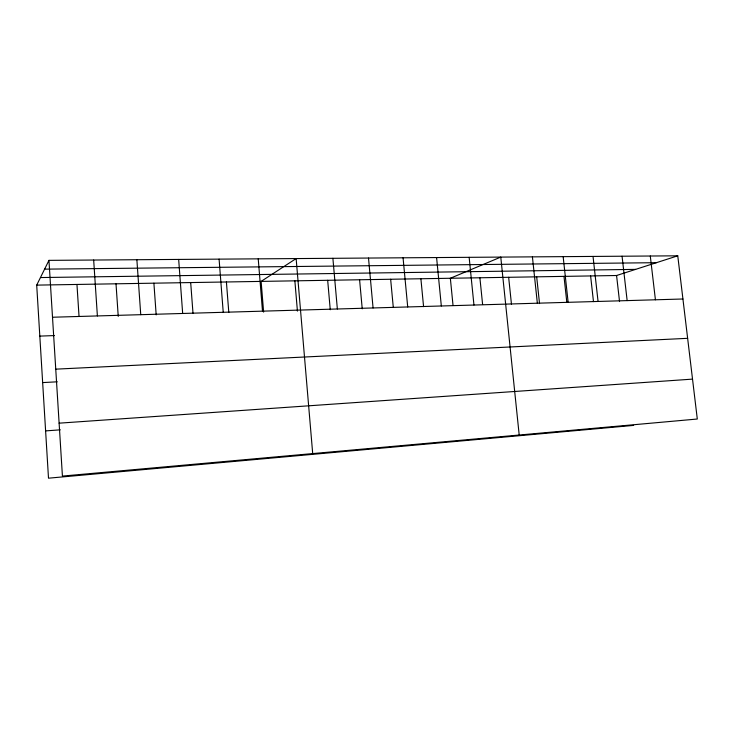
<?xml version="1.0" encoding="UTF-8"?>
<svg xmlns="http://www.w3.org/2000/svg" width="734" height="734" viewBox="0 0 734 734"><rect width="100%" height="100%" fill="white"/><g stroke="black" fill="none" stroke-linecap="round" stroke-linejoin="round"><path stroke-width="1.1" d="M633.644 425.399L48.499 478.183L36.7 285.122L48.958 260.359L677.757 255.817L697.3 419.022L62.418 476.091L48.958 260.359M36.7 285.122L616.569 275.507L677.757 255.817M45.609 430.895L60.289 429.84M59.115 423.169L692.52 379.12M42.655 382.588L57.289 381.808M55.747 369.156L687.639 338.319M39.819 336.108L54.399 335.576M52.509 317.235L682.932 298.995M40.453 277.553L635.616 269.378M44.609 269.149L656.389 262.689M650.287 256.01L655.425 299.793M622.056 256.212L627.148 300.61M616.569 275.507L619.542 301.591M593.026 256.423L598.063 301.454M590.613 275.938L593.476 301.619M563.152 256.643L568.144 302.316M563.987 276.379L566.831 302.39M536.682 276.828L539.536 303.582M532.416 256.863L537.352 303.206M508.653 277.296L511.479 304.399M519.204 435.033L500.771 257.093L450.346 278.259L453.025 305.372M479.889 277.773L482.605 304.518M469.154 257.322L473.953 305.041M436.592 257.561L441.327 305.986M420.894 278.755L423.573 306.638M403.058 257.799L407.709 306.959M390.653 279.25L393.296 307.509M368.505 258.047L373.074 307.959M359.596 279.764L362.229 308.812M332.887 258.304L337.356 308.996M327.676 280.296L330.254 309.748M312.702 453.594L296.141 258.57L261.12 281.397L263.625 312.097M294.866 280.838L297.426 311.097M258.23 258.845L262.497 311.161M226.411 281.975L228.797 312.372M219.09 259.13L223.228 312.299M190.684 282.572L193.005 313.409M178.665 259.423L182.674 313.473M153.901 283.177L156.177 314.886M136.873 259.726L140.745 314.684M116.009 283.81L118.238 316.391M93.668 260.038L97.383 315.941M76.96 284.453L79.033 316.4"/></g></svg>
